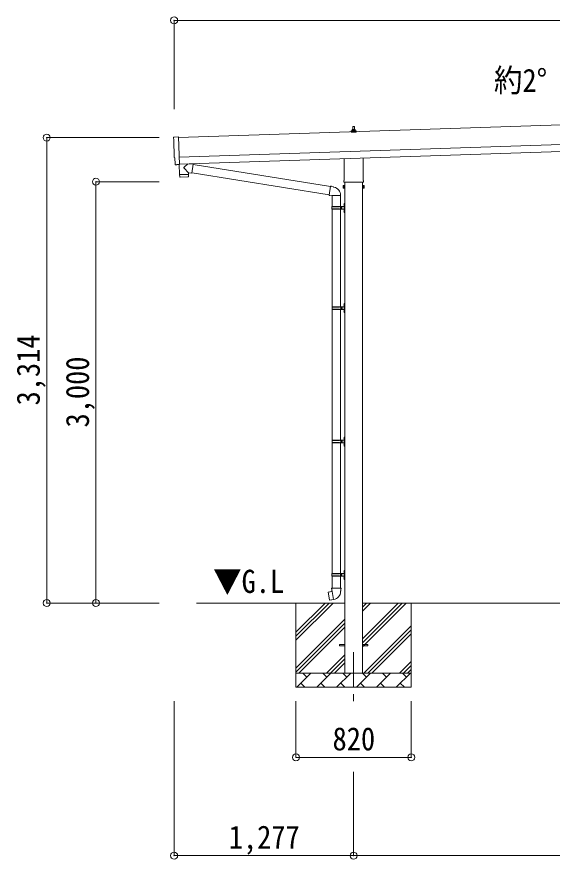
# Model space of a CAD drawing. Units: millimetres at full size, sheet at 1:50. Extents: x -14053 to 14053, y -9700 to 9700.
# Drawn here: x 355 to 4162, y -6165 to -167 of the extents above; entities that cross this region are included whole.
import ezdxf
from ezdxf.enums import TextEntityAlignment as Align

# ---------------------------------------------------------------- set-up
doc = ezdxf.new("R2010")
doc.units = ezdxf.units.MM
doc.header["$LTSCALE"] = 50
doc.header["$PDMODE"] = 32
doc.header["$PDSIZE"] = 50
doc.linetypes.add('CHAIN1', pattern=[8, 5, -1, 1, -1])
for name, color, linetype, lineweight in [('0-1_Defpoints', 7, 'CHAIN1', 9), ('0-2_TEXT1', 4, 'Continuous', 9), ('0-3_SHAPE', 7, 'Continuous', 9), ('0-7_PARTS2', 7, 'Continuous', 9), ('0-8_TABLE1', 6, 'Continuous', 9), ('0-9_DIM1', 7, 'Continuous', 9)]:
    doc.layers.add(name, color=color, linetype=linetype, lineweight=lineweight)
doc.styles.add('ＭＳ ゴシック', font='')
doc.styles.get('ＭＳ ゴシック').set_extended_font_data('MS Gothic')

msp = doc.modelspace()

# ---------------------------------------------------------------- linework, layer by layer
at = {"layer": '0-1_Defpoints'}
msp.add_line((2750.05, -4691.27), (2750.05, -5040.27), dxfattribs=at)
at = {"layer": '0-2_TEXT1'}
for p, q in [((7395.95, -829.71), (1503.83, -1026.11)), ((2744.05, -972.01), (2744.78, -948.49)), ((2745.78, -947.51), (2754.33, -947.51)), ((2755.33, -948.49), (2756.05, -972.01)), ((1508.5, -1166.04), (7400.61, -969.63)), ((1510.16, -1216.01), (7402.28, -1019.6)), ((2731.8, -987.51), (2731.8, -979.8)), ((2768.3, -987.51), (2731.8, -987.51)), ((2732.19, -979.01), (2767.92, -979.01)), ((2732.57, -978.83), (2739.29, -977.2)), ((2739.67, -977.01), (2760.44, -977.01)), ((2740.05, -976.23), (2740.05, -972.01)), ((2741.05, -972.01), (2759.05, -972.01)), ((2760.05, -976.23), (2760.05, -972.01)), ((2767.54, -978.83), (2760.82, -977.2)), ((2768.3, -987.51), (2768.3, -979.8)), ((2681.75, -1331.5), (2681.75, -1176.95)), ((2818.35, -1172.4), (2818.35, -1331.5)), ((1490.67, -1220.43), (1483.74, -1220.3)), ((2676.05, -1369.77), (2676.81, -1368.46)), ((2676.05, -1369.77), (2676.05, -1386.77)), ((2683.05, -1368.46), (2676.81, -1368.46)), ((2683.05, -1373.37), (2676.81, -1373.37)), ((2680.05, -1340.27), (2680.05, -1334.77)), ((2817.99, -1343.77), (2682.12, -1343.77)), ((2683.05, -1388.09), (2683.05, -1368.46)), ((2683.05, -1369.07), (2685.55, -1369.07)), ((2687.55, -1343.77), (2687.55, -4841.27)), ((2812.55, -1343.77), (2812.55, -4841.27)), ((2817.05, -1369.07), (2814.55, -1369.07)), ((2817.05, -1388.09), (2817.05, -1368.46)), ((2817.05, -1368.46), (2823.3, -1368.46)), ((2817.05, -1373.37), (2823.3, -1373.37)), ((2820.05, -1334.77), (2820.05, -1340.27)), ((2824.05, -1369.77), (2823.3, -1368.46)), ((2824.05, -1369.77), (2824.05, -1386.77)), ((2676.05, -1386.77), (2676.81, -1388.09)), ((2683.05, -1383.18), (2676.81, -1383.18)), ((2683.05, -1388.09), (2676.81, -1388.09)), ((2685.55, -1387.47), (2683.05, -1387.47)), ((2812.55, -1388.77), (2814.55, -1388.77)), ((2814.55, -1387.47), (2817.05, -1387.47)), ((2817.05, -1383.18), (2823.3, -1383.18)), ((2817.05, -1388.09), (2823.3, -1388.09)), ((2824.05, -1386.77), (2823.3, -1388.09)), ((2650.05, -4636.77), (2687.55, -4636.77)), ((2650.05, -4645.77), (2650.05, -4636.77)), ((2650.05, -4645.77), (2687.55, -4645.77)), ((2812.55, -4636.77), (2850.05, -4636.77)), ((2812.55, -4645.77), (2850.05, -4645.77)), ((2850.05, -4645.77), (2850.05, -4636.77))]:
    msp.add_line(p, q, dxfattribs=at)
for points in [[(1472.17, -1023.73), (1503.66, -1021.03), (1510.26, -1218.77)], [(1480.8, -1217.4), (1479.24, -1170.4), (1478.64, -1170.42)], [(1491.4, -1220.13), (1492.04, -1219.48), (1510.29, -1219.78)], [(2814.55, -1388.77), (2814.55, -1367.77), (2812.55, -1367.77)]]:
    msp.add_lwpolyline(points, dxfattribs=at)
msp.add_lwpolyline([(2685.55, -1388.77), (2685.55, -1367.77), (2687.55, -1367.77), (2687.55, -1388.77)], close=True, dxfattribs=at)
for centre, radius, start, end in [((2745.78, -948.51), 1, 90, 178.60509), ((2754.33, -948.51), 1, 1.39491, 90), ((2732.8, -979.8), 1, 103.62699, 180), ((2739.05, -976.23), 1, 283.62699, 0), ((2744.14, -972.65), 4.13, 90, 171.17633), ((2741.05, -973.01), 1, 90, 180), ((2753.39, -972.01), 4.83, 133.60282, 180), ((2746.72, -972.01), 4.83, 0, 46.39718), ((2755.97, -972.65), 4.13, 8.82367, 90), ((2759.05, -973.01), 1, 0, 90), ((2761.05, -976.23), 1, 180, 256.37301), ((2767.3, -979.8), 1, 0, 76.37301), ((2680.4, -1370.91), 4.34, 145.61575, 214.38425), ((2692.3, -1378.27), 16.24, 162.41205, 197.58795), ((2684.05, -1334.77), 4, 125.09963, 180), ((2684.05, -1340.27), 4, 180, 194.47751), ((2684.05, -1340.27), 4, 194.47751, 241.04498), ((2816.05, -1340.27), 4, 298.95502, 345.52249), ((2816.05, -1334.77), 4, 0, 54.90037), ((2816.05, -1340.27), 4, 345.52249, 0), ((2807.81, -1378.27), 16.24, 342.41205, 17.58795), ((2819.71, -1370.91), 4.34, 325.61575, 34.38425), ((2680.4, -1385.64), 4.34, 145.61575, 214.38425), ((2819.71, -1385.64), 4.34, 325.61575, 34.38425)]:
    msp.add_arc(centre, radius, start, end, dxfattribs=at)
for centre, major_axis, ratio, start_param, end_param in [((1472.42, -1026.72), (-3, -0.1), 0.99863, 4.7647489, 6.2979817), ((-3288.45, -1255.88), (4760.73, 158.69), 0.99863, 6.2686928, 6.2979817), ((1478.49, -1166.02), (-4.4, -0.15), 0.99863, 6.2686928, 7.8539816), ((1483.81, -1217.29), (-2.11, -2.14), 0.9974, 5.5252311, 7.0411395), ((1490.69, -1219.43), (-0.704, -0.714), 0.9974, 0.7579542, 1.5707963)]:
    msp.add_ellipse(centre, major_axis=major_axis, ratio=ratio, start_param=start_param, end_param=end_param, dxfattribs=at)
at = {"layer": '0-3_SHAPE'}
for p, q in [((2687.55, -4341.27), (1633.04, -4341.27)), ((2340.05, -4341.27), (2340.05, -4941.27)), ((2340.05, -4549.76), (2548.54, -4341.27)), ((2340.05, -4578.04), (2576.82, -4341.27)), ((2340.05, -4606.33), (2605.11, -4341.27)), ((6087.55, -4341.27), (2812.55, -4341.27)), ((2812.55, -4370.1), (2841.38, -4341.27)), ((2812.55, -4398.38), (2869.66, -4341.27)), ((2812.55, -4652.94), (3124.22, -4341.27)), ((2812.55, -4596.37), (3067.65, -4341.27)), ((2812.55, -4624.66), (3095.94, -4341.27)), ((3160.05, -4341.27), (3160.05, -4941.27)), ((2340.05, -4804.31), (2687.55, -4456.81)), ((2340.05, -4832.6), (2687.55, -4485.1)), ((2359.66, -4841.27), (2687.55, -4513.38)), ((2822.21, -4841.27), (3160.05, -4503.43)), ((2850.5, -4841.27), (3160.05, -4531.72)), ((2878.78, -4841.27), (3160.05, -4560)), ((2557.65, -4841.27), (2687.55, -4711.37)), ((2585.94, -4841.27), (2687.55, -4739.66)), ((2614.22, -4841.27), (2687.55, -4767.94)), ((3076.77, -4841.27), (3160.05, -4757.99)), ((3105.05, -4841.27), (3160.05, -4786.27)), ((2340.05, -4841.27), (3160.05, -4841.27)), ((2346.5, -4941.27), (2446.5, -4841.27)), ((2417.95, -4869.83), (2389.39, -4841.27)), ((2487.92, -4941.27), (2587.92, -4841.27)), ((2559.37, -4869.83), (2530.82, -4841.27)), ((2629.34, -4941.27), (2729.34, -4841.27)), ((2700.79, -4869.83), (2672.24, -4841.27)), ((2770.77, -4941.27), (2870.77, -4841.27)), ((2842.21, -4869.83), (2813.66, -4841.27)), ((2912.19, -4941.27), (3012.19, -4841.27)), ((2983.63, -4869.83), (2955.08, -4841.27)), ((3053.61, -4941.27), (3153.61, -4841.27)), ((3125.05, -4869.83), (3096.5, -4841.27)), ((3133.34, -4841.27), (3160.05, -4814.56)), ((2375.05, -4912.72), (2403.61, -4941.27)), ((2516.48, -4912.72), (2545.03, -4941.27)), ((2657.9, -4912.72), (2686.45, -4941.27)), ((2799.32, -4912.72), (2827.87, -4941.27)), ((2940.74, -4912.72), (2969.29, -4941.27)), ((3082.16, -4912.72), (3110.72, -4941.27)), ((3160.05, -4941.27), (2340.05, -4941.27))]:
    msp.add_line(p, q, dxfattribs=at)
at = {"layer": '0-8_TABLE1'}
for p, q in [((1473.05, -192.16), (1473.05, -823.55)), ((1473.05, -192.16), (7433.05, -192.16)), ((567.05, -1027.27), (1367.05, -1027.27)), ((567.05, -1027.27), (567.05, -4341.27)), ((917.05, -1341.27), (1367.05, -1341.27)), ((917.05, -1341.27), (917.05, -4341.27)), ((567.05, -4341.27), (1367.05, -4341.27)), ((1473.05, -6140.27), (1473.05, -5040.27)), ((2340.05, -5440.27), (2340.05, -5040.27)), ((3160.05, -5440.27), (3160.05, -5040.27)), ((2340.05, -5440.27), (3160.05, -5440.27)), ((2750.05, -6140.27), (2750.05, -5542.27)), ((2750.05, -6140.27), (1473.05, -6140.27)), ((2750.05, -6140.27), (6150.05, -6140.27))]:
    msp.add_line(p, q, dxfattribs=at)
for p in [(1473.05, -192.16), (567.05, -1027.27), (917.05, -1341.27), (567.05, -4341.27), (917.05, -4341.27), (2340.05, -5440.27), (3160.05, -5440.27), (1473.05, -6140.27), (2750.05, -6140.27)]:
    msp.add_point(p, dxfattribs=at)
at = {"layer": '0-9_DIM1'}
for p, q in [((1510.26, -1218.77), (1510.29, -1219.77)), ((1575.83, -1276.84), (1544.33, -1244.33)), ((1571.58, -1213.96), (1544.37, -1236.99)), ((1609.27, -1217.25), (1583.36, -1213.57)), ((1609.27, -1217.25), (1600.31, -1280.32)), ((1609.02, -1219.03), (2586.18, -1375.72)), ((1512.3, -1291.98), (1512.96, -1305.02)), ((1573.57, -1305.95), (1516.06, -1307.86)), ((1516.76, -1290.83), (1516.81, -1291.83)), ((1571.73, -1289), (1571.75, -1290)), ((1575.83, -1276.84), (1600.31, -1280.32)), ((1575.83, -1276.84), (1576.23, -1288.85)), ((1600.57, -1278.44), (2575.76, -1434.81)), ((2586.51, -1373.9), (2575.44, -1436.63)), ((2586.51, -1373.9), (2587.65, -1371.92)), ((2586.51, -1373.9), (2606.14, -1377.72)), ((2587.65, -1371.92), (2591.21, -1372.55)), ((2591.21, -1372.55), (2591.63, -1374.89)), ((2606.14, -1377.72), (2607.83, -1379.35)), ((2607.83, -1379.35), (2609.94, -1379.8)), ((2575.44, -1436.63), (2575.84, -1438.89)), ((2575.44, -1436.63), (2595.2, -1439.76)), ((2575.84, -1438.89), (2579.4, -1439.51)), ((2579.4, -1439.51), (2580.6, -1437.45)), ((2595.2, -1439.76), (2597.4, -1438.78)), ((2657.7, -1439.17), (2596.52, -1439.17)), ((2597.55, -1439.17), (2597.55, -1518.47)), ((2657.55, -1439.17), (2657.55, -1518.47)), ((2682.52, -1499.32), (2683.15, -1499.32)), ((2682.52, -1499.32), (2682.52, -1507.62)), ((2683.15, -1499.32), (2683.55, -1499.72)), ((2683.55, -1495.47), (2686.55, -1493.97)), ((2683.55, -1495.47), (2683.55, -1559.47)), ((2686.55, -1493.97), (2686.55, -1560.97)), ((2686.55, -1493.97), (2687.55, -1493.97)), ((2687.55, -1493.97), (2687.55, -1560.97)), ((2594.55, -1520.47), (2644.89, -1520.47)), ((2594.55, -1534.47), (2644.89, -1534.47)), ((2595.55, -1518.47), (2681.55, -1518.47)), ((2595.55, -1518.47), (2595.55, -1520.47)), ((2595.55, -1536.47), (2595.55, -1534.47)), ((2595.55, -1536.47), (2681.55, -1536.47)), ((2597.55, -1536.47), (2597.55, -2234.27)), ((2654.55, -1518.47), (2654.55, -1522.97)), ((2654.55, -1522.97), (2656.55, -1522.97)), ((2654.55, -1536.47), (2654.55, -1531.97)), ((2654.55, -1531.97), (2656.55, -1531.97)), ((2656.55, -1522.97), (2656.55, -1531.97)), ((2657.55, -1536.47), (2657.55, -2232.27)), ((2662.55, -1518.47), (2662.55, -1536.47)), ((2662.55, -1522.97), (2665.55, -1522.97)), ((2662.55, -1531.97), (2665.55, -1531.97)), ((2665.55, -1522.97), (2665.55, -1531.97)), ((2681.25, -1501.32), (2683.3, -1502.32)), ((2681.25, -1549.32), (2683.3, -1550.32)), ((2682.52, -1507.62), (2683.15, -1507.62)), ((2682.52, -1547.32), (2683.15, -1547.32)), ((2682.52, -1547.32), (2682.52, -1555.62)), ((2682.52, -1555.62), (2683.15, -1555.62)), ((2683.15, -1547.32), (2683.15, -1555.62)), ((2683.15, -1547.32), (2683.55, -1547.72)), ((2683.15, -1555.62), (2683.55, -1555.22)), ((2683.3, -1502.32), (2683.91, -1503.47)), ((2683.3, -1550.32), (2683.91, -1551.47)), ((2683.55, -1559.47), (2686.55, -1560.97)), ((2686.55, -1560.97), (2687.55, -1560.97)), ((2681.25, -2215.13), (2683.3, -2216.12)), ((2682.52, -2213.12), (2683.15, -2213.12)), ((2682.52, -2213.12), (2682.52, -2221.42)), ((2683.15, -2213.12), (2683.55, -2213.52)), ((2683.3, -2216.12), (2683.91, -2217.27)), ((2683.55, -2209.27), (2686.55, -2207.77)), ((2683.55, -2209.27), (2683.55, -2273.27)), ((2686.55, -2207.77), (2686.55, -2274.77)), ((2686.55, -2207.77), (2687.55, -2207.77)), ((2687.55, -2207.77), (2687.55, -2274.77)), ((2597.05, -2234.27), (2647.39, -2234.27)), ((2597.05, -2248.27), (2647.39, -2248.27)), ((2597.55, -2248.27), (2597.55, -3182.27)), ((2598.05, -2232.27), (2598.05, -2234.27)), ((2598.05, -2232.27), (2681.55, -2232.27)), ((2598.05, -2250.27), (2598.05, -2248.27)), ((2598.05, -2250.27), (2681.55, -2250.27)), ((2657.05, -2232.27), (2657.05, -2236.77)), ((2657.05, -2236.77), (2659.05, -2236.77)), ((2657.05, -2250.27), (2657.05, -2245.77)), ((2657.05, -2245.77), (2659.05, -2245.77)), ((2657.55, -2250.27), (2657.55, -3182.27)), ((2659.05, -2236.77), (2659.05, -2245.77)), ((2665.05, -2232.27), (2665.05, -2250.27)), ((2665.05, -2236.77), (2668.05, -2236.77)), ((2665.05, -2245.77), (2668.05, -2245.77)), ((2668.05, -2236.77), (2668.05, -2245.77)), ((2681.25, -2263.13), (2683.3, -2264.12)), ((2682.52, -2221.42), (2683.15, -2221.42)), ((2682.52, -2261.12), (2683.15, -2261.12)), ((2682.52, -2261.12), (2682.52, -2269.42)), ((2682.52, -2269.42), (2683.15, -2269.42)), ((2683.15, -2261.12), (2683.15, -2269.42)), ((2683.15, -2261.12), (2683.55, -2261.52)), ((2683.15, -2269.42), (2683.55, -2269.02)), ((2683.3, -2264.12), (2683.91, -2265.27)), ((2683.55, -2273.27), (2686.55, -2274.77)), ((2686.55, -2274.77), (2687.55, -2274.77)), ((2681.25, -3165.13), (2683.3, -3166.12)), ((2682.52, -3163.12), (2683.15, -3163.12)), ((2682.52, -3163.12), (2682.52, -3171.42)), ((2682.52, -3171.42), (2683.15, -3171.42)), ((2683.15, -3163.12), (2683.55, -3163.52)), ((2683.3, -3166.12), (2683.91, -3167.27)), ((2683.55, -3159.27), (2686.55, -3157.77)), ((2683.55, -3159.27), (2683.55, -3223.27)), ((2686.55, -3157.77), (2686.55, -3224.77)), ((2686.55, -3157.77), (2687.55, -3157.77)), ((2687.55, -3157.77), (2687.55, -3224.77)), ((2597.05, -3184.27), (2647.39, -3184.27)), ((2597.05, -3198.27), (2647.39, -3198.27)), ((2597.55, -3200.27), (2597.55, -4132.27)), ((2598.05, -3182.27), (2598.05, -3184.27)), ((2598.05, -3182.27), (2681.55, -3182.27)), ((2598.05, -3200.27), (2598.05, -3198.27)), ((2598.05, -3200.27), (2681.55, -3200.27)), ((2657.05, -3182.27), (2657.05, -3186.77)), ((2657.05, -3186.77), (2659.05, -3186.77)), ((2657.05, -3200.27), (2657.05, -3195.77)), ((2657.05, -3195.77), (2659.05, -3195.77)), ((2657.55, -3200.27), (2657.55, -4132.27)), ((2659.05, -3186.77), (2659.05, -3195.77)), ((2665.05, -3182.27), (2665.05, -3200.27)), ((2665.05, -3186.77), (2668.05, -3186.77)), ((2665.05, -3195.77), (2668.05, -3195.77)), ((2668.05, -3186.77), (2668.05, -3195.77)), ((2681.25, -3213.13), (2683.3, -3214.12)), ((2682.52, -3211.12), (2683.15, -3211.12)), ((2682.52, -3211.12), (2682.52, -3219.42)), ((2682.52, -3219.42), (2683.15, -3219.42)), ((2683.15, -3211.12), (2683.15, -3219.42)), ((2683.15, -3211.12), (2683.55, -3211.52)), ((2683.15, -3219.42), (2683.55, -3219.02)), ((2683.3, -3214.12), (2683.91, -3215.27)), ((2683.55, -3223.27), (2686.55, -3224.77)), ((2686.55, -3224.77), (2687.55, -3224.77)), ((2594.55, -4134.27), (2644.89, -4134.27)), ((2595.55, -4132.27), (2681.55, -4132.27)), ((2595.55, -4132.27), (2595.55, -4134.27)), ((2654.55, -4132.27), (2654.55, -4136.77)), ((2654.55, -4136.77), (2656.55, -4136.77)), ((2656.55, -4136.77), (2656.55, -4145.77)), ((2662.55, -4132.27), (2662.55, -4150.27)), ((2662.55, -4136.77), (2665.55, -4136.77)), ((2665.55, -4136.77), (2665.55, -4145.77)), ((2681.25, -4115.13), (2683.3, -4116.12)), ((2682.52, -4113.12), (2683.15, -4113.12)), ((2682.52, -4113.12), (2682.52, -4121.42)), ((2682.52, -4121.42), (2683.15, -4121.42)), ((2683.15, -4113.12), (2683.55, -4113.52)), ((2683.3, -4116.12), (2683.91, -4117.27)), ((2683.55, -4109.27), (2686.55, -4107.77)), ((2683.55, -4109.27), (2683.55, -4173.27)), ((2686.55, -4107.77), (2686.55, -4174.77)), ((2686.55, -4107.77), (2687.55, -4107.77)), ((2687.55, -4107.77), (2687.55, -4174.77)), ((2594.55, -4148.27), (2644.89, -4148.27)), ((2595.55, -4150.27), (2595.55, -4148.27)), ((2595.55, -4150.27), (2681.55, -4150.27)), ((2597.55, -4150.27), (2597.55, -4235.2)), ((2654.55, -4150.27), (2654.55, -4145.77)), ((2654.55, -4145.77), (2656.55, -4145.77)), ((2657.55, -4150.27), (2657.55, -4235.2)), ((2662.55, -4145.77), (2665.55, -4145.77)), ((2681.25, -4163.13), (2683.3, -4164.12)), ((2682.52, -4161.12), (2683.15, -4161.12)), ((2682.52, -4161.12), (2682.52, -4169.42)), ((2682.52, -4169.42), (2683.15, -4169.42)), ((2683.15, -4161.12), (2683.15, -4169.42)), ((2683.15, -4161.12), (2683.55, -4161.52)), ((2683.15, -4169.42), (2683.55, -4169.02)), ((2683.3, -4164.12), (2683.91, -4165.27)), ((2683.55, -4173.27), (2686.55, -4174.77)), ((2686.55, -4174.77), (2687.55, -4174.77)), ((2596.96, -4258.4), (2569.1, -4263.65)), ((2595.7, -4235.2), (2593.55, -4235.98)), ((2593.55, -4235.98), (2593.55, -4239.6)), ((2593.55, -4239.6), (2595.8, -4240.42)), ((2659.4, -4235.2), (2595.7, -4235.2)), ((2595.7, -4235.2), (2596.05, -4255.2)), ((2596.05, -4255.2), (2597.4, -4257.2)), ((2607.32, -4315.7), (2597.18, -4258.22)), ((2597.21, -4257.4), (2597.21, -4258.11)), ((2597.4, -4257.2), (2597.37, -4257.21)), ((2657.74, -4257.14), (2657.67, -4259.31)), ((2659.06, -4255.2), (2657.74, -4257.14)), ((2659.4, -4235.2), (2659.06, -4255.2)), ((2661.55, -4239.6), (2659.31, -4240.42)), ((2659.4, -4235.2), (2661.55, -4235.98)), ((2661.55, -4235.98), (2661.55, -4239.6)), ((2569.1, -4263.65), (2568.29, -4264.82)), ((2568.29, -4264.82), (2577.91, -4319.38)), ((2581.84, -4261.05), (2581.63, -4261.29)), ((2591.93, -4318.29), (2591.65, -4318.14)), ((2607.62, -4316.46), (2607.38, -4315.8))]:
    msp.add_line(p, q, dxfattribs=at)
for points in [[(1509.89, -1219.77), (1512.26, -1290.98), (1576.23, -1288.85)], [(1576.47, -1302.9), (1576.26, -1289.85), (1512.3, -1291.98)], [(2683.15, -1499.32), (2683.15, -1507.62), (2683.55, -1507.22)], [(2681.25, -1505.62), (2683.3, -1504.62), (2683.91, -1503.47)], [(2681.25, -1553.62), (2683.3, -1552.62), (2683.91, -1551.47)], [(2681.25, -2219.42), (2683.3, -2218.42), (2683.91, -2217.27)], [(2683.15, -2213.12), (2683.15, -2221.42), (2683.55, -2221.02)], [(2681.25, -2267.42), (2683.3, -2266.42), (2683.91, -2265.27)], [(2681.25, -3169.42), (2683.3, -3168.42), (2683.91, -3167.27)], [(2683.15, -3163.12), (2683.15, -3171.42), (2683.55, -3171.02)], [(2681.25, -3217.42), (2683.3, -3216.42), (2683.91, -3215.27)], [(2681.25, -4119.42), (2683.3, -4118.42), (2683.91, -4117.27)], [(2683.15, -4113.12), (2683.15, -4121.42), (2683.55, -4121.02)], [(2681.25, -4167.42), (2683.3, -4166.42), (2683.91, -4165.27)], [(2607.05, -4315.61), (2579.07, -4320.2), (2577.91, -4319.38)], [(2584.08, -4260.83), (2583.8, -4260.68), (2581.84, -4261.05)], [(2594.12, -4317.73), (2593.9, -4317.97), (2591.93, -4318.29)]]:
    msp.add_lwpolyline(points, dxfattribs=at)
for centre, radius, start, end in [((1547.75, -1240.68), 5, 132.56466, 226.88314), ((1515.95, -1304.86), 3, 182.90915, 271.95747), ((1573.47, -1302.95), 3, 271.90915, 0.90915), ((2597.4, -1438.78), 60.3, 359.62495, 78), ((2686.85, -1503.47), 6, 136.21765, 223.78235), ((2643.3, -1527.47), 49.25, 171.82876, 180.00002), ((2643.3, -1527.47), 49.25, 180.00002, 188.17127), ((2644.89, -1518.47), 2, 270, 359.99998), ((2644.89, -1536.47), 2, 0.00005, 90.00004), ((2686.85, -1551.47), 6, 136.21765, 223.78235), ((2681.55, -1516.47), 2, 270, 359.99998), ((2681.55, -1538.47), 2, 0.00005, 90.00004), ((2686.85, -2217.27), 6, 136.21765, 223.78235), ((2645.8, -2241.27), 49.25, 171.82876, 180.00002), ((2645.8, -2241.27), 49.25, 180.00002, 188.17127), ((2647.39, -2232.27), 2, 270, 359.99998), ((2647.39, -2250.27), 2, 0.00005, 90.00004), ((2686.85, -2265.27), 6, 136.21765, 223.78235), ((2681.55, -2230.27), 2, 270, 359.99998), ((2681.55, -2252.27), 2, 0.00005, 90.00004), ((2686.85, -3167.27), 6, 136.21765, 223.78235), ((2645.8, -3191.27), 49.25, 171.82876, 180.00002), ((2645.8, -3191.27), 49.25, 180.00002, 188.17127), ((2647.39, -3182.27), 2, 270, 359.99998), ((2647.39, -3200.27), 2, 0.00005, 90.00004), ((2686.85, -3215.27), 6, 136.21765, 223.78235), ((2681.55, -3180.27), 2, 270, 359.99998), ((2681.55, -3202.27), 2, 0.00005, 90.00004), ((2643.3, -4141.27), 49.25, 171.82876, 180.00002), ((2644.89, -4132.27), 2, 270, 359.99998), ((2686.85, -4117.27), 6, 136.21765, 223.78235), ((2681.55, -4130.27), 2, 270, 359.99998), ((2643.3, -4141.27), 49.25, 180.00002, 188.17127), ((2644.89, -4150.27), 2, 0.00005, 90.00004), ((2686.85, -4165.27), 6, 136.21765, 223.78235), ((2681.55, -4152.27), 2, 0.00005, 90.00004), ((2596.91, -4258.11), 0.3, 280.66842, 0), ((2597.41, -4257.4), 0.2, 100, 180), ((2607.1, -4315.9), 0.3, 20, 99.33158), ((2607.81, -4316.39), 0.2, 200, 279.96938), ((2597.4, -4257.2), 60.3, 279.96938, 358)]:
    msp.add_arc(centre, radius, start, end, dxfattribs=at)

# ---------------------------------------------------------------- texts
at = {"layer": '0-7_PARTS2', "style": 'ＭＳ ゴシック', "width": 0.9}
for s, p in [('約2°', (3748.34, -751.14)), ('▼G.L', (1750.67, -4319.06))]:
    msp.add_text(s, height=165, dxfattribs=at).set_placement(p, align=Align.BOTTOM_LEFT)
at = {"layer": '0-8_TABLE1', "color": 7, "style": 'ＭＳ ゴシック', "width": 0.9}
for s, p in [('3,314', (567.05, -2934.27)), ('3,000', (917.05, -3091.27))]:
    msp.add_text(s, height=165, rotation=90, dxfattribs=at).set_placement(p, align=Align.BOTTOM_LEFT)
for s, p in [('820', (2600.05, -5440.27)), ('1,277', (1861.55, -6140.27))]:
    msp.add_text(s, height=165, dxfattribs=at).set_placement(p, align=Align.BOTTOM_LEFT)

doc.saveas('drawing.dxf')
